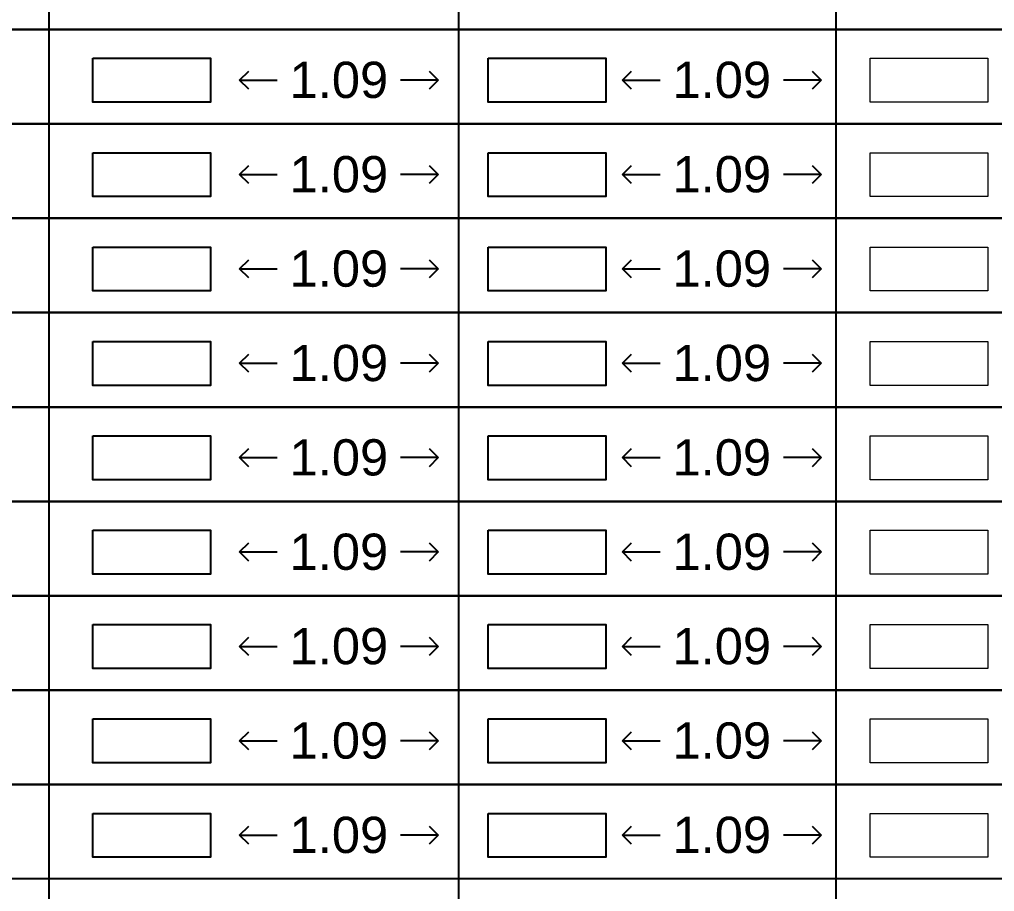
# Model space of a CAD drawing. Header units: millimetres. Extents: x -9481 to -9286, y 28694 to 28853.
# Drawn here: x -9458.02 to -9452.65, y 28751.42 to 28756.23 of the extents above; entities that cross this region are included whole.
import ezdxf

# ---------------------------------------------------------------- set-up
doc = ezdxf.new("R2010")
doc.units = ezdxf.units.MM
doc.header["$PDMODE"] = 34
doc.header["$PDSIZE"] = -15
doc.linetypes.add('CONTINULUS', pattern=[0])
doc.layers.add('BLK_1_FLR_1_REGULAR_ROOM_1', color=7, linetype='Continuous', plot=False)
doc.layers.add('BLK_1_FLR_2_REGULAR_ROOM_1', color=7, linetype='Continuous', lineweight=0)
doc.layers.add('PLAN', color=7, linetype='Continuous', lineweight=40)
doc.styles.add('Arial', font='arial.ttf', dxfattribs={"height": 0.2})
doc.styles.add('style2', font='arial.ttf', dxfattribs={"height": 0.3})
doc.dimstyles.new('INT DIM', dxfattribs={"dimtxt": 0.3, "dimasz": 0.1, "dimexe": 0.18, "dimexo": 0.0625, "dimgap": 0.09, "dimtad": 0, "dimzin": 0, "dimdsep": 46, "dimtxsty": 'style2', "dimblk": 'OPEN90', "dimcen": 0.09, "dimse1": 1, "dimse2": 1, "dimclrd": 250, "dimclrt": 256, "dimadec": 0, "dimazin": 0, "dimtfac": 1, "dimtofl": 0, "dimtmove": 0, "dimatfit": 3, "dimfxl": 1, "dimtolj": 1, "dimtzin": 0, "dimlwd": -1, "dimarcsym": 0})

# ---------------------------------------------------------------- blocks, each defined once
blk = doc.blocks.new('_Open90')
at = {"layer": 'PLAN', "color": 0, "lineweight": -2}
for p, q in [((0, 0), (-1, 0)), ((-0.5, 0.5), (0, 0)), ((0, 0), (-0.5, -0.5))]:
    blk.add_line(p, q, dxfattribs=at)
blk = doc.blocks.new('*D135')
at = {"layer": 'BLK_1_FLR_1_REGULAR_ROOM_1', "color": 250}
for p, q in [((-9456.709144, 28755.897779), (-9456.601956, 28755.897779)), ((-9455.814168, 28755.897779), (-9455.921356, 28755.897779))]:
    blk.add_line(p, q, dxfattribs=at)
at = {"layer": 'Defpoints', "color": 0}
for p in [(-9456.809144, 28756.017853), (-9455.714168, 28756.017853), (-9455.714168, 28755.897779)]:
    blk.add_point(p, dxfattribs=at)
at = {"layer": 'BLK_1_FLR_1_REGULAR_ROOM_1', "color": 250, "xscale": 0.1, "yscale": 0.1, "zscale": 0.1, "rotation": 180}
blk.add_blockref('_Open90', (-9456.809144, 28755.897779), dxfattribs=at)
at = {"layer": 'BLK_1_FLR_1_REGULAR_ROOM_1', "color": 250, "xscale": 0.1, "yscale": 0.1, "zscale": 0.1}
blk.add_blockref('_Open90', (-9455.714168, 28755.897779), dxfattribs=at)
at = {"layer": 'BLK_1_FLR_1_REGULAR_ROOM_1', "linetype": 'CONTINULUS', "ltscale": 0.05, "insert": (-9456.261656, 28755.897779), "char_height": 0.2, "attachment_point": 5, "style": 'Arial', "bg_fill": 3, "box_fill_scale": 1.1, "bg_fill_color": 256, "bg_fill_true_color": 13158600, "bg_fill_transparency": 0}
blk.add_mtext('\\A1;1.09', dxfattribs=at)
blk = doc.blocks.new('*D136')
at = {"layer": 'BLK_1_FLR_1_REGULAR_ROOM_1', "color": 250}
for p, q in [((-9454.597308, 28755.897779), (-9454.490119, 28755.897779)), ((-9453.702331, 28755.897779), (-9453.809519, 28755.897779))]:
    blk.add_line(p, q, dxfattribs=at)
at = {"layer": 'Defpoints', "color": 0}
for p in [(-9454.697308, 28756.017853), (-9453.602331, 28756.017853), (-9453.602331, 28755.897779)]:
    blk.add_point(p, dxfattribs=at)
at = {"layer": 'BLK_1_FLR_1_REGULAR_ROOM_1', "color": 250, "xscale": 0.1, "yscale": 0.1, "zscale": 0.1, "rotation": 180}
blk.add_blockref('_Open90', (-9454.697308, 28755.897779), dxfattribs=at)
at = {"layer": 'BLK_1_FLR_1_REGULAR_ROOM_1', "color": 250, "xscale": 0.1, "yscale": 0.1, "zscale": 0.1}
blk.add_blockref('_Open90', (-9453.602331, 28755.897779), dxfattribs=at)
at = {"layer": 'BLK_1_FLR_1_REGULAR_ROOM_1', "linetype": 'CONTINULUS', "ltscale": 0.05, "insert": (-9454.149819, 28755.897779), "char_height": 0.2, "attachment_point": 5, "style": 'Arial', "bg_fill": 3, "box_fill_scale": 1.1, "bg_fill_color": 256, "bg_fill_true_color": 13158600, "bg_fill_transparency": 0}
blk.add_mtext('\\A1;1.09', dxfattribs=at)
blk = doc.blocks.new('*D142')
at = {"layer": 'BLK_1_FLR_1_REGULAR_ROOM_1', "color": 250}
for p, q in [((-9456.709144, 28755.377132), (-9456.601956, 28755.377132)), ((-9455.814168, 28755.377132), (-9455.921356, 28755.377132))]:
    blk.add_line(p, q, dxfattribs=at)
at = {"layer": 'Defpoints', "color": 0}
for p in [(-9456.809144, 28755.497206), (-9455.714168, 28755.497206), (-9455.714168, 28755.377132)]:
    blk.add_point(p, dxfattribs=at)
at = {"layer": 'BLK_1_FLR_1_REGULAR_ROOM_1', "color": 250, "xscale": 0.1, "yscale": 0.1, "zscale": 0.1, "rotation": 180}
blk.add_blockref('_Open90', (-9456.809144, 28755.377132), dxfattribs=at)
at = {"layer": 'BLK_1_FLR_1_REGULAR_ROOM_1', "color": 250, "xscale": 0.1, "yscale": 0.1, "zscale": 0.1}
blk.add_blockref('_Open90', (-9455.714168, 28755.377132), dxfattribs=at)
at = {"layer": 'BLK_1_FLR_1_REGULAR_ROOM_1', "linetype": 'CONTINULUS', "ltscale": 0.05, "insert": (-9456.261656, 28755.377132), "char_height": 0.2, "attachment_point": 5, "style": 'Arial', "bg_fill": 3, "box_fill_scale": 1.1, "bg_fill_color": 256, "bg_fill_true_color": 13158600, "bg_fill_transparency": 0}
blk.add_mtext('\\A1;1.09', dxfattribs=at)
blk = doc.blocks.new('*D143')
at = {"layer": 'BLK_1_FLR_1_REGULAR_ROOM_1', "color": 250}
for p, q in [((-9454.597308, 28755.377132), (-9454.490119, 28755.377132)), ((-9453.702331, 28755.377132), (-9453.809519, 28755.377132))]:
    blk.add_line(p, q, dxfattribs=at)
at = {"layer": 'Defpoints', "color": 0}
for p in [(-9454.697308, 28755.497206), (-9453.602331, 28755.497206), (-9453.602331, 28755.377132)]:
    blk.add_point(p, dxfattribs=at)
at = {"layer": 'BLK_1_FLR_1_REGULAR_ROOM_1', "color": 250, "xscale": 0.1, "yscale": 0.1, "zscale": 0.1, "rotation": 180}
blk.add_blockref('_Open90', (-9454.697308, 28755.377132), dxfattribs=at)
at = {"layer": 'BLK_1_FLR_1_REGULAR_ROOM_1', "color": 250, "xscale": 0.1, "yscale": 0.1, "zscale": 0.1}
blk.add_blockref('_Open90', (-9453.602331, 28755.377132), dxfattribs=at)
at = {"layer": 'BLK_1_FLR_1_REGULAR_ROOM_1', "linetype": 'CONTINULUS', "ltscale": 0.05, "insert": (-9454.149819, 28755.377132), "char_height": 0.2, "attachment_point": 5, "style": 'Arial', "bg_fill": 3, "box_fill_scale": 1.1, "bg_fill_color": 256, "bg_fill_true_color": 13158600, "bg_fill_transparency": 0}
blk.add_mtext('\\A1;1.09', dxfattribs=at)
blk = doc.blocks.new('*D149')
at = {"layer": 'BLK_1_FLR_1_REGULAR_ROOM_1', "color": 250}
for p, q in [((-9456.709144, 28754.856485), (-9456.601956, 28754.856485)), ((-9455.814168, 28754.856485), (-9455.921356, 28754.856485))]:
    blk.add_line(p, q, dxfattribs=at)
at = {"layer": 'Defpoints', "color": 0}
for p in [(-9456.809144, 28754.97656), (-9455.714168, 28754.97656), (-9455.714168, 28754.856485)]:
    blk.add_point(p, dxfattribs=at)
at = {"layer": 'BLK_1_FLR_1_REGULAR_ROOM_1', "color": 250, "xscale": 0.1, "yscale": 0.1, "zscale": 0.1, "rotation": 180}
blk.add_blockref('_Open90', (-9456.809144, 28754.856485), dxfattribs=at)
at = {"layer": 'BLK_1_FLR_1_REGULAR_ROOM_1', "color": 250, "xscale": 0.1, "yscale": 0.1, "zscale": 0.1}
blk.add_blockref('_Open90', (-9455.714168, 28754.856485), dxfattribs=at)
at = {"layer": 'BLK_1_FLR_1_REGULAR_ROOM_1', "linetype": 'CONTINULUS', "ltscale": 0.05, "insert": (-9456.261656, 28754.856485), "char_height": 0.2, "attachment_point": 5, "style": 'Arial', "bg_fill": 3, "box_fill_scale": 1.1, "bg_fill_color": 256, "bg_fill_true_color": 13158600, "bg_fill_transparency": 0}
blk.add_mtext('\\A1;1.09', dxfattribs=at)
blk = doc.blocks.new('*D150')
at = {"layer": 'BLK_1_FLR_1_REGULAR_ROOM_1', "color": 250}
for p, q in [((-9454.597308, 28754.856485), (-9454.490119, 28754.856485)), ((-9453.702331, 28754.856485), (-9453.809519, 28754.856485))]:
    blk.add_line(p, q, dxfattribs=at)
at = {"layer": 'Defpoints', "color": 0}
for p in [(-9454.697308, 28754.97656), (-9453.602331, 28754.97656), (-9453.602331, 28754.856485)]:
    blk.add_point(p, dxfattribs=at)
at = {"layer": 'BLK_1_FLR_1_REGULAR_ROOM_1', "color": 250, "xscale": 0.1, "yscale": 0.1, "zscale": 0.1, "rotation": 180}
blk.add_blockref('_Open90', (-9454.697308, 28754.856485), dxfattribs=at)
at = {"layer": 'BLK_1_FLR_1_REGULAR_ROOM_1', "color": 250, "xscale": 0.1, "yscale": 0.1, "zscale": 0.1}
blk.add_blockref('_Open90', (-9453.602331, 28754.856485), dxfattribs=at)
at = {"layer": 'BLK_1_FLR_1_REGULAR_ROOM_1', "linetype": 'CONTINULUS', "ltscale": 0.05, "insert": (-9454.149819, 28754.856485), "char_height": 0.2, "attachment_point": 5, "style": 'Arial', "bg_fill": 3, "box_fill_scale": 1.1, "bg_fill_color": 256, "bg_fill_true_color": 13158600, "bg_fill_transparency": 0}
blk.add_mtext('\\A1;1.09', dxfattribs=at)
blk = doc.blocks.new('*D156')
at = {"layer": 'BLK_1_FLR_1_REGULAR_ROOM_1', "color": 250}
for p, q in [((-9456.709144, 28754.335838), (-9456.601956, 28754.335838)), ((-9455.814168, 28754.335838), (-9455.921356, 28754.335838))]:
    blk.add_line(p, q, dxfattribs=at)
at = {"layer": 'Defpoints', "color": 0}
for p in [(-9456.809144, 28754.455913), (-9455.714168, 28754.455913), (-9455.714168, 28754.335838)]:
    blk.add_point(p, dxfattribs=at)
at = {"layer": 'BLK_1_FLR_1_REGULAR_ROOM_1', "color": 250, "xscale": 0.1, "yscale": 0.1, "zscale": 0.1, "rotation": 180}
blk.add_blockref('_Open90', (-9456.809144, 28754.335838), dxfattribs=at)
at = {"layer": 'BLK_1_FLR_1_REGULAR_ROOM_1', "color": 250, "xscale": 0.1, "yscale": 0.1, "zscale": 0.1}
blk.add_blockref('_Open90', (-9455.714168, 28754.335838), dxfattribs=at)
at = {"layer": 'BLK_1_FLR_1_REGULAR_ROOM_1', "linetype": 'CONTINULUS', "ltscale": 0.05, "insert": (-9456.261656, 28754.335838), "char_height": 0.2, "attachment_point": 5, "style": 'Arial', "bg_fill": 3, "box_fill_scale": 1.1, "bg_fill_color": 256, "bg_fill_true_color": 13158600, "bg_fill_transparency": 0}
blk.add_mtext('\\A1;1.09', dxfattribs=at)
blk = doc.blocks.new('*D157')
at = {"layer": 'BLK_1_FLR_1_REGULAR_ROOM_1', "color": 250}
for p, q in [((-9454.597308, 28754.335838), (-9454.490119, 28754.335838)), ((-9453.702331, 28754.335838), (-9453.809519, 28754.335838))]:
    blk.add_line(p, q, dxfattribs=at)
at = {"layer": 'Defpoints', "color": 0}
for p in [(-9454.697308, 28754.455913), (-9453.602331, 28754.455913), (-9453.602331, 28754.335838)]:
    blk.add_point(p, dxfattribs=at)
at = {"layer": 'BLK_1_FLR_1_REGULAR_ROOM_1', "color": 250, "xscale": 0.1, "yscale": 0.1, "zscale": 0.1, "rotation": 180}
blk.add_blockref('_Open90', (-9454.697308, 28754.335838), dxfattribs=at)
at = {"layer": 'BLK_1_FLR_1_REGULAR_ROOM_1', "color": 250, "xscale": 0.1, "yscale": 0.1, "zscale": 0.1}
blk.add_blockref('_Open90', (-9453.602331, 28754.335838), dxfattribs=at)
at = {"layer": 'BLK_1_FLR_1_REGULAR_ROOM_1', "linetype": 'CONTINULUS', "ltscale": 0.05, "insert": (-9454.149819, 28754.335838), "char_height": 0.2, "attachment_point": 5, "style": 'Arial', "bg_fill": 3, "box_fill_scale": 1.1, "bg_fill_color": 256, "bg_fill_true_color": 13158600, "bg_fill_transparency": 0}
blk.add_mtext('\\A1;1.09', dxfattribs=at)
blk = doc.blocks.new('*D163')
at = {"layer": 'BLK_1_FLR_1_REGULAR_ROOM_1', "color": 250}
for p, q in [((-9456.709144, 28753.815191), (-9456.601956, 28753.815191)), ((-9455.814168, 28753.815191), (-9455.921356, 28753.815191))]:
    blk.add_line(p, q, dxfattribs=at)
at = {"layer": 'Defpoints', "color": 0}
for p in [(-9456.809144, 28753.935266), (-9455.714168, 28753.935266), (-9455.714168, 28753.815191)]:
    blk.add_point(p, dxfattribs=at)
at = {"layer": 'BLK_1_FLR_1_REGULAR_ROOM_1', "color": 250, "xscale": 0.1, "yscale": 0.1, "zscale": 0.1, "rotation": 180}
blk.add_blockref('_Open90', (-9456.809144, 28753.815191), dxfattribs=at)
at = {"layer": 'BLK_1_FLR_1_REGULAR_ROOM_1', "color": 250, "xscale": 0.1, "yscale": 0.1, "zscale": 0.1}
blk.add_blockref('_Open90', (-9455.714168, 28753.815191), dxfattribs=at)
at = {"layer": 'BLK_1_FLR_1_REGULAR_ROOM_1', "linetype": 'CONTINULUS', "ltscale": 0.05, "insert": (-9456.261656, 28753.815191), "char_height": 0.2, "attachment_point": 5, "style": 'Arial', "bg_fill": 3, "box_fill_scale": 1.1, "bg_fill_color": 256, "bg_fill_true_color": 13158600, "bg_fill_transparency": 0}
blk.add_mtext('\\A1;1.09', dxfattribs=at)
blk = doc.blocks.new('*D164')
at = {"layer": 'BLK_1_FLR_1_REGULAR_ROOM_1', "color": 250}
for p, q in [((-9454.597308, 28753.815191), (-9454.490119, 28753.815191)), ((-9453.702331, 28753.815191), (-9453.809519, 28753.815191))]:
    blk.add_line(p, q, dxfattribs=at)
at = {"layer": 'Defpoints', "color": 0}
for p in [(-9454.697308, 28753.935266), (-9453.602331, 28753.935266), (-9453.602331, 28753.815191)]:
    blk.add_point(p, dxfattribs=at)
at = {"layer": 'BLK_1_FLR_1_REGULAR_ROOM_1', "color": 250, "xscale": 0.1, "yscale": 0.1, "zscale": 0.1, "rotation": 180}
blk.add_blockref('_Open90', (-9454.697308, 28753.815191), dxfattribs=at)
at = {"layer": 'BLK_1_FLR_1_REGULAR_ROOM_1', "color": 250, "xscale": 0.1, "yscale": 0.1, "zscale": 0.1}
blk.add_blockref('_Open90', (-9453.602331, 28753.815191), dxfattribs=at)
at = {"layer": 'BLK_1_FLR_1_REGULAR_ROOM_1', "linetype": 'CONTINULUS', "ltscale": 0.05, "insert": (-9454.149819, 28753.815191), "char_height": 0.2, "attachment_point": 5, "style": 'Arial', "bg_fill": 3, "box_fill_scale": 1.1, "bg_fill_color": 256, "bg_fill_true_color": 13158600, "bg_fill_transparency": 0}
blk.add_mtext('\\A1;1.09', dxfattribs=at)
blk = doc.blocks.new('*D170')
at = {"layer": 'BLK_1_FLR_1_REGULAR_ROOM_1', "color": 250}
for p, q in [((-9456.709144, 28753.294544), (-9456.601956, 28753.294544)), ((-9455.814168, 28753.294544), (-9455.921356, 28753.294544))]:
    blk.add_line(p, q, dxfattribs=at)
at = {"layer": 'Defpoints', "color": 0}
for p in [(-9456.809144, 28753.414619), (-9455.714168, 28753.414619), (-9455.714168, 28753.294544)]:
    blk.add_point(p, dxfattribs=at)
at = {"layer": 'BLK_1_FLR_1_REGULAR_ROOM_1', "color": 250, "xscale": 0.1, "yscale": 0.1, "zscale": 0.1, "rotation": 180}
blk.add_blockref('_Open90', (-9456.809144, 28753.294544), dxfattribs=at)
at = {"layer": 'BLK_1_FLR_1_REGULAR_ROOM_1', "color": 250, "xscale": 0.1, "yscale": 0.1, "zscale": 0.1}
blk.add_blockref('_Open90', (-9455.714168, 28753.294544), dxfattribs=at)
at = {"layer": 'BLK_1_FLR_1_REGULAR_ROOM_1', "linetype": 'CONTINULUS', "ltscale": 0.05, "insert": (-9456.261656, 28753.294544), "char_height": 0.2, "attachment_point": 5, "style": 'Arial', "bg_fill": 3, "box_fill_scale": 1.1, "bg_fill_color": 256, "bg_fill_true_color": 13158600, "bg_fill_transparency": 0}
blk.add_mtext('\\A1;1.09', dxfattribs=at)
blk = doc.blocks.new('*D171')
at = {"layer": 'BLK_1_FLR_1_REGULAR_ROOM_1', "color": 250}
for p, q in [((-9454.597308, 28753.294544), (-9454.490119, 28753.294544)), ((-9453.702331, 28753.294544), (-9453.809519, 28753.294544))]:
    blk.add_line(p, q, dxfattribs=at)
at = {"layer": 'Defpoints', "color": 0}
for p in [(-9454.697308, 28753.414619), (-9453.602331, 28753.414619), (-9453.602331, 28753.294544)]:
    blk.add_point(p, dxfattribs=at)
at = {"layer": 'BLK_1_FLR_1_REGULAR_ROOM_1', "color": 250, "xscale": 0.1, "yscale": 0.1, "zscale": 0.1, "rotation": 180}
blk.add_blockref('_Open90', (-9454.697308, 28753.294544), dxfattribs=at)
at = {"layer": 'BLK_1_FLR_1_REGULAR_ROOM_1', "color": 250, "xscale": 0.1, "yscale": 0.1, "zscale": 0.1}
blk.add_blockref('_Open90', (-9453.602331, 28753.294544), dxfattribs=at)
at = {"layer": 'BLK_1_FLR_1_REGULAR_ROOM_1', "linetype": 'CONTINULUS', "ltscale": 0.05, "insert": (-9454.149819, 28753.294544), "char_height": 0.2, "attachment_point": 5, "style": 'Arial', "bg_fill": 3, "box_fill_scale": 1.1, "bg_fill_color": 256, "bg_fill_true_color": 13158600, "bg_fill_transparency": 0}
blk.add_mtext('\\A1;1.09', dxfattribs=at)
blk = doc.blocks.new('*D177')
at = {"layer": 'BLK_1_FLR_1_REGULAR_ROOM_1', "color": 250}
for p, q in [((-9456.709144, 28752.773897), (-9456.601956, 28752.773897)), ((-9455.814168, 28752.773897), (-9455.921356, 28752.773897))]:
    blk.add_line(p, q, dxfattribs=at)
at = {"layer": 'Defpoints', "color": 0}
for p in [(-9456.809144, 28752.893972), (-9455.714168, 28752.893972), (-9455.714168, 28752.773897)]:
    blk.add_point(p, dxfattribs=at)
at = {"layer": 'BLK_1_FLR_1_REGULAR_ROOM_1', "color": 250, "xscale": 0.1, "yscale": 0.1, "zscale": 0.1, "rotation": 180}
blk.add_blockref('_Open90', (-9456.809144, 28752.773897), dxfattribs=at)
at = {"layer": 'BLK_1_FLR_1_REGULAR_ROOM_1', "color": 250, "xscale": 0.1, "yscale": 0.1, "zscale": 0.1}
blk.add_blockref('_Open90', (-9455.714168, 28752.773897), dxfattribs=at)
at = {"layer": 'BLK_1_FLR_1_REGULAR_ROOM_1', "linetype": 'CONTINULUS', "ltscale": 0.05, "insert": (-9456.261656, 28752.773897), "char_height": 0.2, "attachment_point": 5, "style": 'Arial', "bg_fill": 3, "box_fill_scale": 1.1, "bg_fill_color": 256, "bg_fill_true_color": 13158600, "bg_fill_transparency": 0}
blk.add_mtext('\\A1;1.09', dxfattribs=at)
blk = doc.blocks.new('*D178')
at = {"layer": 'BLK_1_FLR_1_REGULAR_ROOM_1', "color": 250}
for p, q in [((-9454.597308, 28752.773897), (-9454.490119, 28752.773897)), ((-9453.702331, 28752.773897), (-9453.809519, 28752.773897))]:
    blk.add_line(p, q, dxfattribs=at)
at = {"layer": 'Defpoints', "color": 0}
for p in [(-9454.697308, 28752.893972), (-9453.602331, 28752.893972), (-9453.602331, 28752.773897)]:
    blk.add_point(p, dxfattribs=at)
at = {"layer": 'BLK_1_FLR_1_REGULAR_ROOM_1', "color": 250, "xscale": 0.1, "yscale": 0.1, "zscale": 0.1, "rotation": 180}
blk.add_blockref('_Open90', (-9454.697308, 28752.773897), dxfattribs=at)
at = {"layer": 'BLK_1_FLR_1_REGULAR_ROOM_1', "color": 250, "xscale": 0.1, "yscale": 0.1, "zscale": 0.1}
blk.add_blockref('_Open90', (-9453.602331, 28752.773897), dxfattribs=at)
at = {"layer": 'BLK_1_FLR_1_REGULAR_ROOM_1', "linetype": 'CONTINULUS', "ltscale": 0.05, "insert": (-9454.149819, 28752.773897), "char_height": 0.2, "attachment_point": 5, "style": 'Arial', "bg_fill": 3, "box_fill_scale": 1.1, "bg_fill_color": 256, "bg_fill_true_color": 13158600, "bg_fill_transparency": 0}
blk.add_mtext('\\A1;1.09', dxfattribs=at)
blk = doc.blocks.new('*D184')
at = {"layer": 'BLK_1_FLR_1_REGULAR_ROOM_1', "color": 250}
for p, q in [((-9456.709144, 28752.25325), (-9456.601956, 28752.25325)), ((-9455.814168, 28752.25325), (-9455.921356, 28752.25325))]:
    blk.add_line(p, q, dxfattribs=at)
at = {"layer": 'Defpoints', "color": 0}
for p in [(-9456.809144, 28752.373325), (-9455.714168, 28752.373325), (-9455.714168, 28752.25325)]:
    blk.add_point(p, dxfattribs=at)
at = {"layer": 'BLK_1_FLR_1_REGULAR_ROOM_1', "color": 250, "xscale": 0.1, "yscale": 0.1, "zscale": 0.1, "rotation": 180}
blk.add_blockref('_Open90', (-9456.809144, 28752.25325), dxfattribs=at)
at = {"layer": 'BLK_1_FLR_1_REGULAR_ROOM_1', "color": 250, "xscale": 0.1, "yscale": 0.1, "zscale": 0.1}
blk.add_blockref('_Open90', (-9455.714168, 28752.25325), dxfattribs=at)
at = {"layer": 'BLK_1_FLR_1_REGULAR_ROOM_1', "linetype": 'CONTINULUS', "ltscale": 0.05, "insert": (-9456.261656, 28752.25325), "char_height": 0.2, "attachment_point": 5, "style": 'Arial', "bg_fill": 3, "box_fill_scale": 1.1, "bg_fill_color": 256, "bg_fill_true_color": 13158600, "bg_fill_transparency": 0}
blk.add_mtext('\\A1;1.09', dxfattribs=at)
blk = doc.blocks.new('*D185')
at = {"layer": 'BLK_1_FLR_1_REGULAR_ROOM_1', "color": 250}
for p, q in [((-9454.597308, 28752.25325), (-9454.490119, 28752.25325)), ((-9453.702331, 28752.25325), (-9453.809519, 28752.25325))]:
    blk.add_line(p, q, dxfattribs=at)
at = {"layer": 'Defpoints', "color": 0}
for p in [(-9454.697308, 28752.373325), (-9453.602331, 28752.373325), (-9453.602331, 28752.25325)]:
    blk.add_point(p, dxfattribs=at)
at = {"layer": 'BLK_1_FLR_1_REGULAR_ROOM_1', "color": 250, "xscale": 0.1, "yscale": 0.1, "zscale": 0.1, "rotation": 180}
blk.add_blockref('_Open90', (-9454.697308, 28752.25325), dxfattribs=at)
at = {"layer": 'BLK_1_FLR_1_REGULAR_ROOM_1', "color": 250, "xscale": 0.1, "yscale": 0.1, "zscale": 0.1}
blk.add_blockref('_Open90', (-9453.602331, 28752.25325), dxfattribs=at)
at = {"layer": 'BLK_1_FLR_1_REGULAR_ROOM_1', "linetype": 'CONTINULUS', "ltscale": 0.05, "insert": (-9454.149819, 28752.25325), "char_height": 0.2, "attachment_point": 5, "style": 'Arial', "bg_fill": 3, "box_fill_scale": 1.1, "bg_fill_color": 256, "bg_fill_true_color": 13158600, "bg_fill_transparency": 0}
blk.add_mtext('\\A1;1.09', dxfattribs=at)
blk = doc.blocks.new('*D191')
at = {"layer": 'BLK_1_FLR_1_REGULAR_ROOM_1', "color": 250}
for p, q in [((-9456.709144, 28751.732603), (-9456.601956, 28751.732603)), ((-9455.814168, 28751.732603), (-9455.921356, 28751.732603))]:
    blk.add_line(p, q, dxfattribs=at)
at = {"layer": 'Defpoints', "color": 0}
for p in [(-9456.809144, 28751.852678), (-9455.714168, 28751.852678), (-9455.714168, 28751.732603)]:
    blk.add_point(p, dxfattribs=at)
at = {"layer": 'BLK_1_FLR_1_REGULAR_ROOM_1', "color": 250, "xscale": 0.1, "yscale": 0.1, "zscale": 0.1, "rotation": 180}
blk.add_blockref('_Open90', (-9456.809144, 28751.732603), dxfattribs=at)
at = {"layer": 'BLK_1_FLR_1_REGULAR_ROOM_1', "color": 250, "xscale": 0.1, "yscale": 0.1, "zscale": 0.1}
blk.add_blockref('_Open90', (-9455.714168, 28751.732603), dxfattribs=at)
at = {"layer": 'BLK_1_FLR_1_REGULAR_ROOM_1', "linetype": 'CONTINULUS', "ltscale": 0.05, "insert": (-9456.261656, 28751.732603), "char_height": 0.2, "attachment_point": 5, "style": 'Arial', "bg_fill": 3, "box_fill_scale": 1.1, "bg_fill_color": 256, "bg_fill_true_color": 13158600, "bg_fill_transparency": 0}
blk.add_mtext('\\A1;1.09', dxfattribs=at)
blk = doc.blocks.new('*D192')
at = {"layer": 'BLK_1_FLR_1_REGULAR_ROOM_1', "color": 250}
for p, q in [((-9454.597308, 28751.732603), (-9454.490119, 28751.732603)), ((-9453.702331, 28751.732603), (-9453.809519, 28751.732603))]:
    blk.add_line(p, q, dxfattribs=at)
at = {"layer": 'Defpoints', "color": 0}
for p in [(-9454.697308, 28751.852678), (-9453.602331, 28751.852678), (-9453.602331, 28751.732603)]:
    blk.add_point(p, dxfattribs=at)
at = {"layer": 'BLK_1_FLR_1_REGULAR_ROOM_1', "color": 250, "xscale": 0.1, "yscale": 0.1, "zscale": 0.1, "rotation": 180}
blk.add_blockref('_Open90', (-9454.697308, 28751.732603), dxfattribs=at)
at = {"layer": 'BLK_1_FLR_1_REGULAR_ROOM_1', "color": 250, "xscale": 0.1, "yscale": 0.1, "zscale": 0.1}
blk.add_blockref('_Open90', (-9453.602331, 28751.732603), dxfattribs=at)
at = {"layer": 'BLK_1_FLR_1_REGULAR_ROOM_1', "linetype": 'CONTINULUS', "ltscale": 0.05, "insert": (-9454.149819, 28751.732603), "char_height": 0.2, "attachment_point": 5, "style": 'Arial', "bg_fill": 3, "box_fill_scale": 1.1, "bg_fill_color": 256, "bg_fill_true_color": 13158600, "bg_fill_transparency": 0}
blk.add_mtext('\\A1;1.09', dxfattribs=at)

msp = doc.modelspace()

# ---------------------------------------------------------------- linework, layer by layer
for p, q in [((-9457.862239, 28756.697408), (-9457.862239, 28756.176761)), ((-9455.60159, 28756.697408), (-9455.60159, 28756.176761)), ((-9453.52083, 28756.697408), (-9453.52083, 28756.176761)), ((-9457.862239, 28756.176761), (-9457.862239, 28755.656114)), ((-9455.60159, 28756.176761), (-9455.60159, 28755.656114)), ((-9453.52083, 28756.176761), (-9453.52083, 28755.656114)), ((-9457.862239, 28755.656114), (-9457.862239, 28755.135467)), ((-9455.60159, 28755.656114), (-9455.60159, 28755.135467)), ((-9453.52083, 28755.656114), (-9453.52083, 28755.135467)), ((-9457.862239, 28755.135467), (-9457.862239, 28754.61482)), ((-9455.60159, 28755.135467), (-9455.60159, 28754.61482)), ((-9453.52083, 28755.135467), (-9453.52083, 28754.61482)), ((-9457.862239, 28754.61482), (-9457.862239, 28754.094173)), ((-9455.60159, 28754.61482), (-9455.60159, 28754.094173)), ((-9453.52083, 28754.61482), (-9453.52083, 28754.094173)), ((-9457.862239, 28754.094173), (-9457.862239, 28753.573526)), ((-9455.60159, 28754.094173), (-9455.60159, 28753.573526)), ((-9453.52083, 28754.094173), (-9453.52083, 28753.573526)), ((-9457.862239, 28753.573526), (-9457.862239, 28753.052879)), ((-9455.60159, 28753.573526), (-9455.60159, 28753.052879)), ((-9453.52083, 28753.573526), (-9453.52083, 28753.052879)), ((-9457.862239, 28753.052879), (-9457.862239, 28752.532233)), ((-9455.60159, 28753.052879), (-9455.60159, 28752.532233)), ((-9453.52083, 28753.052879), (-9453.52083, 28752.532233)), ((-9457.862239, 28752.532233), (-9457.862239, 28752.011586)), ((-9455.60159, 28752.532233), (-9455.60159, 28752.011586)), ((-9453.52083, 28752.532233), (-9453.52083, 28752.011586)), ((-9457.862239, 28752.011586), (-9457.862239, 28751.490939)), ((-9457.862239, 28752.010082), (-9457.862239, 28751.489435)), ((-9457.862239, 28752.010082), (-9457.862239, 28749.405344)), ((-9455.60159, 28752.011586), (-9455.60159, 28751.490939)), ((-9455.60159, 28752.010082), (-9455.60159, 28751.489435)), ((-9455.60159, 28752.010082), (-9455.60159, 28749.405344)), ((-9453.52083, 28752.011586), (-9453.52083, 28751.490939)), ((-9453.52083, 28752.010082), (-9453.52083, 28751.489435)), ((-9453.52083, 28752.010082), (-9453.52083, 28749.405344))]:
    msp.add_line(p, q)
for points in [[(-9461.731845, 28756.697408), (-9442.229952, 28756.697408), (-9442.229952, 28756.176761), (-9461.731845, 28756.176761)], [(-9461.731845, 28756.176761), (-9442.229952, 28756.176761), (-9442.229952, 28755.656114), (-9461.731845, 28755.656114)], [(-9461.731845, 28755.656114), (-9442.229952, 28755.656114), (-9442.229952, 28755.135467), (-9461.731845, 28755.135467)], [(-9461.731845, 28755.135467), (-9442.229952, 28755.135467), (-9442.229952, 28754.61482), (-9461.731845, 28754.61482)], [(-9461.731845, 28754.61482), (-9442.229952, 28754.61482), (-9442.229952, 28754.094173), (-9461.731845, 28754.094173)], [(-9461.731845, 28754.094173), (-9442.229952, 28754.094173), (-9442.229952, 28753.573526), (-9461.731845, 28753.573526)], [(-9461.731845, 28753.573526), (-9442.229952, 28753.573526), (-9442.229952, 28753.052879), (-9461.731845, 28753.052879)], [(-9461.731845, 28753.052879), (-9442.229952, 28753.052879), (-9442.229952, 28752.532233), (-9461.731845, 28752.532233)], [(-9461.731845, 28752.532233), (-9442.229952, 28752.532233), (-9442.229952, 28752.011586), (-9461.731845, 28752.011586)], [(-9461.731845, 28752.011586), (-9442.229952, 28752.011586), (-9442.229952, 28751.490939), (-9481.2579, 28751.490939)]]:
    msp.add_lwpolyline(points)
at = {"layer": 'BLK_1_FLR_1_REGULAR_ROOM_1', "color": 29}
for points in [[(-9457.618919, 28756.017853), (-9456.969738, 28756.017853), (-9456.969738, 28755.775704), (-9457.618919, 28755.775704)], [(-9455.438089, 28756.017853), (-9454.788908, 28756.017853), (-9454.788908, 28755.775704), (-9455.438089, 28755.775704)]]:
    msp.add_lwpolyline(points, close=True, dxfattribs=at)
at = {"layer": 'BLK_1_FLR_1_REGULAR_ROOM_1', "color": 30}
for points in [[(-9457.618919, 28755.497206), (-9456.969738, 28755.497206), (-9456.969738, 28755.255057), (-9457.618919, 28755.255057)], [(-9455.438089, 28755.497206), (-9454.788908, 28755.497206), (-9454.788908, 28755.255057), (-9455.438089, 28755.255057)]]:
    msp.add_lwpolyline(points, close=True, dxfattribs=at)
at = {"layer": 'BLK_1_FLR_1_REGULAR_ROOM_1', "color": 31}
for points in [[(-9457.618919, 28754.97656), (-9456.969738, 28754.97656), (-9456.969738, 28754.73441), (-9457.618919, 28754.73441)], [(-9455.438089, 28754.97656), (-9454.788908, 28754.97656), (-9454.788908, 28754.73441), (-9455.438089, 28754.73441)]]:
    msp.add_lwpolyline(points, close=True, dxfattribs=at)
at = {"layer": 'BLK_1_FLR_1_REGULAR_ROOM_1', "color": 32}
for points in [[(-9457.618919, 28754.455913), (-9456.969738, 28754.455913), (-9456.969738, 28754.213763), (-9457.618919, 28754.213763)], [(-9455.438089, 28754.455913), (-9454.788908, 28754.455913), (-9454.788908, 28754.213763), (-9455.438089, 28754.213763)]]:
    msp.add_lwpolyline(points, close=True, dxfattribs=at)
at = {"layer": 'BLK_1_FLR_1_REGULAR_ROOM_1', "color": 33}
for points in [[(-9457.618919, 28753.935266), (-9456.969738, 28753.935266), (-9456.969738, 28753.693117), (-9457.618919, 28753.693117)], [(-9455.438089, 28753.935266), (-9454.788908, 28753.935266), (-9454.788908, 28753.693117), (-9455.438089, 28753.693117)]]:
    msp.add_lwpolyline(points, close=True, dxfattribs=at)
at = {"layer": 'BLK_1_FLR_1_REGULAR_ROOM_1', "color": 34}
for points in [[(-9457.618919, 28753.414619), (-9456.969738, 28753.414619), (-9456.969738, 28753.17247), (-9457.618919, 28753.17247)], [(-9455.438089, 28753.414619), (-9454.788908, 28753.414619), (-9454.788908, 28753.17247), (-9455.438089, 28753.17247)]]:
    msp.add_lwpolyline(points, close=True, dxfattribs=at)
at = {"layer": 'BLK_1_FLR_1_REGULAR_ROOM_1', "color": 35}
for points in [[(-9457.618919, 28752.893972), (-9456.969738, 28752.893972), (-9456.969738, 28752.651823), (-9457.618919, 28752.651823)], [(-9455.438089, 28752.893972), (-9454.788908, 28752.893972), (-9454.788908, 28752.651823), (-9455.438089, 28752.651823)]]:
    msp.add_lwpolyline(points, close=True, dxfattribs=at)
at = {"layer": 'BLK_1_FLR_1_REGULAR_ROOM_1', "color": 36}
for points in [[(-9457.618919, 28752.373325), (-9456.969738, 28752.373325), (-9456.969738, 28752.131176), (-9457.618919, 28752.131176)], [(-9455.438089, 28752.373325), (-9454.788908, 28752.373325), (-9454.788908, 28752.131176), (-9455.438089, 28752.131176)]]:
    msp.add_lwpolyline(points, close=True, dxfattribs=at)
at = {"layer": 'BLK_1_FLR_1_REGULAR_ROOM_1', "color": 37}
for points in [[(-9457.618919, 28751.852678), (-9456.969738, 28751.852678), (-9456.969738, 28751.610529), (-9457.618919, 28751.610529)], [(-9455.438089, 28751.852678), (-9454.788908, 28751.852678), (-9454.788908, 28751.610529), (-9455.438089, 28751.610529)]]:
    msp.add_lwpolyline(points, close=True, dxfattribs=at)
at = {"layer": 'BLK_1_FLR_2_REGULAR_ROOM_1', "color": 29}
msp.add_lwpolyline([(-9453.331628, 28756.017853), (-9452.682447, 28756.017853), (-9452.682447, 28755.775704), (-9453.331628, 28755.775704)], close=True, dxfattribs=at)
at = {"layer": 'BLK_1_FLR_2_REGULAR_ROOM_1', "color": 30}
msp.add_lwpolyline([(-9453.331628, 28755.497206), (-9452.682447, 28755.497206), (-9452.682447, 28755.255057), (-9453.331628, 28755.255057)], close=True, dxfattribs=at)
at = {"layer": 'BLK_1_FLR_2_REGULAR_ROOM_1', "color": 31}
msp.add_lwpolyline([(-9453.331628, 28754.97656), (-9452.682447, 28754.97656), (-9452.682447, 28754.73441), (-9453.331628, 28754.73441)], close=True, dxfattribs=at)
at = {"layer": 'BLK_1_FLR_2_REGULAR_ROOM_1', "color": 32}
msp.add_lwpolyline([(-9453.331628, 28754.455913), (-9452.682447, 28754.455913), (-9452.682447, 28754.213763), (-9453.331628, 28754.213763)], close=True, dxfattribs=at)
at = {"layer": 'BLK_1_FLR_2_REGULAR_ROOM_1', "color": 33}
msp.add_lwpolyline([(-9453.331628, 28753.935266), (-9452.682447, 28753.935266), (-9452.682447, 28753.693117), (-9453.331628, 28753.693117)], close=True, dxfattribs=at)
at = {"layer": 'BLK_1_FLR_2_REGULAR_ROOM_1', "color": 34}
msp.add_lwpolyline([(-9453.331628, 28753.414619), (-9452.682447, 28753.414619), (-9452.682447, 28753.17247), (-9453.331628, 28753.17247)], close=True, dxfattribs=at)
at = {"layer": 'BLK_1_FLR_2_REGULAR_ROOM_1', "color": 35}
msp.add_lwpolyline([(-9453.331628, 28752.893972), (-9452.682447, 28752.893972), (-9452.682447, 28752.651823), (-9453.331628, 28752.651823)], close=True, dxfattribs=at)
at = {"layer": 'BLK_1_FLR_2_REGULAR_ROOM_1', "color": 36}
msp.add_lwpolyline([(-9453.331628, 28752.373325), (-9452.682447, 28752.373325), (-9452.682447, 28752.131176), (-9453.331628, 28752.131176)], close=True, dxfattribs=at)
at = {"layer": 'BLK_1_FLR_2_REGULAR_ROOM_1', "color": 37}
msp.add_lwpolyline([(-9453.331628, 28751.852678), (-9452.682447, 28751.852678), (-9452.682447, 28751.610529), (-9453.331628, 28751.610529)], close=True, dxfattribs=at)

# ---------------------------------------------------------------- next in the draw order: dimensions: what is measured, and where the dimension line sits
at = {"layer": 'BLK_1_FLR_1_REGULAR_ROOM_1', "color": 29}
for base, p1, p2, picture, middle in [((-9455.714168, 28755.897779), (-9456.809144, 28756.017853), (-9455.714168, 28756.017853), '*D135', (-9456.261656, 28755.897779)), ((-9453.602331, 28755.897779), (-9454.697308, 28756.017853), (-9453.602331, 28756.017853), '*D136', (-9454.149819, 28755.897779))]:
    dim = msp.add_linear_dim(base=base, p1=p1, p2=p2, dimstyle='INT DIM', override={"dimtxt": 0.2, "dimtxsty": 'Arial', "dimfxl": 0.125, "dimtfill": 1, "dimtfillclr": 7, "dimarcsym": 1}, dxfattribs=at)
    dim.commit()
    dim.dimension.update_dxf_attribs({"geometry": picture, "text_midpoint": middle})
at = {"layer": 'BLK_1_FLR_1_REGULAR_ROOM_1', "color": 30}
for base, p1, p2, picture, middle in [((-9455.714168, 28755.377132), (-9456.809144, 28755.497206), (-9455.714168, 28755.497206), '*D142', (-9456.261656, 28755.377132)), ((-9453.602331, 28755.377132), (-9454.697308, 28755.497206), (-9453.602331, 28755.497206), '*D143', (-9454.149819, 28755.377132))]:
    dim = msp.add_linear_dim(base=base, p1=p1, p2=p2, dimstyle='INT DIM', override={"dimtxt": 0.2, "dimtxsty": 'Arial', "dimfxl": 0.125, "dimtfill": 1, "dimtfillclr": 7, "dimarcsym": 1}, dxfattribs=at)
    dim.commit()
    dim.dimension.update_dxf_attribs({"geometry": picture, "text_midpoint": middle})
at = {"layer": 'BLK_1_FLR_1_REGULAR_ROOM_1', "color": 31}
for base, p1, p2, picture, middle in [((-9455.714168, 28754.856485), (-9456.809144, 28754.97656), (-9455.714168, 28754.97656), '*D149', (-9456.261656, 28754.856485)), ((-9453.602331, 28754.856485), (-9454.697308, 28754.97656), (-9453.602331, 28754.97656), '*D150', (-9454.149819, 28754.856485))]:
    dim = msp.add_linear_dim(base=base, p1=p1, p2=p2, dimstyle='INT DIM', override={"dimtxt": 0.2, "dimtxsty": 'Arial', "dimfxl": 0.125, "dimtfill": 1, "dimtfillclr": 7, "dimarcsym": 1}, dxfattribs=at)
    dim.commit()
    dim.dimension.update_dxf_attribs({"geometry": picture, "text_midpoint": middle})
at = {"layer": 'BLK_1_FLR_1_REGULAR_ROOM_1', "color": 32}
for base, p1, p2, picture, middle in [((-9455.714168, 28754.335838), (-9456.809144, 28754.455913), (-9455.714168, 28754.455913), '*D156', (-9456.261656, 28754.335838)), ((-9453.602331, 28754.335838), (-9454.697308, 28754.455913), (-9453.602331, 28754.455913), '*D157', (-9454.149819, 28754.335838))]:
    dim = msp.add_linear_dim(base=base, p1=p1, p2=p2, dimstyle='INT DIM', override={"dimtxt": 0.2, "dimtxsty": 'Arial', "dimfxl": 0.125, "dimtfill": 1, "dimtfillclr": 7, "dimarcsym": 1}, dxfattribs=at)
    dim.commit()
    dim.dimension.update_dxf_attribs({"geometry": picture, "text_midpoint": middle})
at = {"layer": 'BLK_1_FLR_1_REGULAR_ROOM_1', "color": 33}
for base, p1, p2, picture, middle in [((-9455.714168, 28753.815191), (-9456.809144, 28753.935266), (-9455.714168, 28753.935266), '*D163', (-9456.261656, 28753.815191)), ((-9453.602331, 28753.815191), (-9454.697308, 28753.935266), (-9453.602331, 28753.935266), '*D164', (-9454.149819, 28753.815191))]:
    dim = msp.add_linear_dim(base=base, p1=p1, p2=p2, dimstyle='INT DIM', override={"dimtxt": 0.2, "dimtxsty": 'Arial', "dimfxl": 0.125, "dimtfill": 1, "dimtfillclr": 7, "dimarcsym": 1}, dxfattribs=at)
    dim.commit()
    dim.dimension.update_dxf_attribs({"geometry": picture, "text_midpoint": middle})
at = {"layer": 'BLK_1_FLR_1_REGULAR_ROOM_1', "color": 34}
for base, p1, p2, picture, middle in [((-9455.714168, 28753.294544), (-9456.809144, 28753.414619), (-9455.714168, 28753.414619), '*D170', (-9456.261656, 28753.294544)), ((-9453.602331, 28753.294544), (-9454.697308, 28753.414619), (-9453.602331, 28753.414619), '*D171', (-9454.149819, 28753.294544))]:
    dim = msp.add_linear_dim(base=base, p1=p1, p2=p2, dimstyle='INT DIM', override={"dimtxt": 0.2, "dimtxsty": 'Arial', "dimfxl": 0.125, "dimtfill": 1, "dimtfillclr": 7, "dimarcsym": 1}, dxfattribs=at)
    dim.commit()
    dim.dimension.update_dxf_attribs({"geometry": picture, "text_midpoint": middle})
at = {"layer": 'BLK_1_FLR_1_REGULAR_ROOM_1', "color": 35}
for base, p1, p2, picture, middle in [((-9455.714168, 28752.773897), (-9456.809144, 28752.893972), (-9455.714168, 28752.893972), '*D177', (-9456.261656, 28752.773897)), ((-9453.602331, 28752.773897), (-9454.697308, 28752.893972), (-9453.602331, 28752.893972), '*D178', (-9454.149819, 28752.773897))]:
    dim = msp.add_linear_dim(base=base, p1=p1, p2=p2, dimstyle='INT DIM', override={"dimtxt": 0.2, "dimtxsty": 'Arial', "dimfxl": 0.125, "dimtfill": 1, "dimtfillclr": 7, "dimarcsym": 1}, dxfattribs=at)
    dim.commit()
    dim.dimension.update_dxf_attribs({"geometry": picture, "text_midpoint": middle})
at = {"layer": 'BLK_1_FLR_1_REGULAR_ROOM_1', "color": 36}
for base, p1, p2, picture, middle in [((-9455.714168, 28752.25325), (-9456.809144, 28752.373325), (-9455.714168, 28752.373325), '*D184', (-9456.261656, 28752.25325)), ((-9453.602331, 28752.25325), (-9454.697308, 28752.373325), (-9453.602331, 28752.373325), '*D185', (-9454.149819, 28752.25325))]:
    dim = msp.add_linear_dim(base=base, p1=p1, p2=p2, dimstyle='INT DIM', override={"dimtxt": 0.2, "dimtxsty": 'Arial', "dimfxl": 0.125, "dimtfill": 1, "dimtfillclr": 7, "dimarcsym": 1}, dxfattribs=at)
    dim.commit()
    dim.dimension.update_dxf_attribs({"geometry": picture, "text_midpoint": middle})
at = {"layer": 'BLK_1_FLR_1_REGULAR_ROOM_1', "color": 37}
for base, p1, p2, picture, middle in [((-9455.714168, 28751.732603), (-9456.809144, 28751.852678), (-9455.714168, 28751.852678), '*D191', (-9456.261656, 28751.732603)), ((-9453.602331, 28751.732603), (-9454.697308, 28751.852678), (-9453.602331, 28751.852678), '*D192', (-9454.149819, 28751.732603))]:
    dim = msp.add_linear_dim(base=base, p1=p1, p2=p2, dimstyle='INT DIM', override={"dimtxt": 0.2, "dimtxsty": 'Arial', "dimfxl": 0.125, "dimtfill": 1, "dimtfillclr": 7, "dimarcsym": 1}, dxfattribs=at)
    dim.commit()
    dim.dimension.update_dxf_attribs({"geometry": picture, "text_midpoint": middle})

doc.saveas('drawing.dxf')
